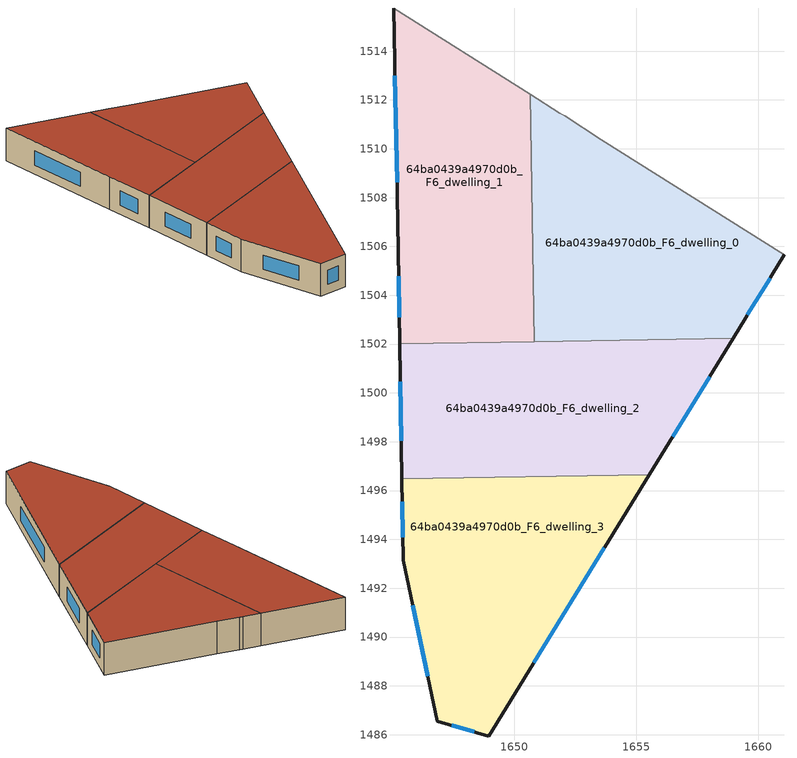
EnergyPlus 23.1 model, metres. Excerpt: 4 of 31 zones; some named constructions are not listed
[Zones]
64ba0439a4970d0b_F6_dwelling_0
 floor to 64ba0439a4970d0b_F5_dwelling_0 (EU_floor_Construction): 1661.06,1505.66 1658.96,1502.24 1650.82,1502.11 1650.65,1512.23 1651.86,1511.46 1652.06,1511.36 1653.56,1510.36 z18
 wall outside (EU_wall_Construction): 1658.96,1502.24 1661.06,1505.66 z18:21
 wall adiabatic (EU_wall_Construction): 1661.06,1505.66 1653.56,1510.36 1652.06,1511.36 1651.86,1511.46 1650.65,1512.23 z18:21
 wall to 64ba0439a4970d0b_F6_dwelling_1 (EU_wall_Construction): 1650.65,1512.23 1650.82,1502.11 z18:21
 wall to 64ba0439a4970d0b_F6_dwelling_2 (EU_wall_Construction): 1650.82,1502.11 1658.96,1502.24 z18:21
 window (EU_Window_Construction): 1659.55,1503.2 1660.48,1504.7 z18.84:20.16
 roof outside (EU_roof_Construction): 1658.96,1502.24 1661.06,1505.66 1653.56,1510.36 1652.06,1511.36 1651.86,1511.46 1650.65,1512.23 1650.82,1502.11 z21
64ba0439a4970d0b_F6_dwelling_1
 floor to 64ba0439a4970d0b_F5_dwelling_1 (EU_floor_Construction): 1650.65,1512.23 1650.82,1502.11 1645.31,1502.02 1645.25,1505.86 1645.06,1515.77 z18
 wall outside (EU_wall_Construction): 1645.06,1515.77 1645.25,1505.86 1645.31,1502.02 z18:21
 wall adiabatic (EU_wall_Construction): 1650.65,1512.23 1645.06,1515.77 z18:21
 wall to 64ba0439a4970d0b_F6_dwelling_2 (EU_wall_Construction): 1645.31,1502.02 1650.82,1502.11 z18:21
 window (EU_Window_Construction): 1645.11,1512.99 1645.2,1508.64 / 1645.27,1504.78 1645.3,1503.09 z18.84:20.16
 roof outside (EU_roof_Construction): 1650.82,1502.11 1650.65,1512.23 1645.06,1515.77 1645.25,1505.86 1645.31,1502.02 z21
64ba0439a4970d0b_F6_dwelling_2
 floor to 64ba0439a4970d0b_F5_dwelling_2 (EU_floor_Construction): 1658.96,1502.24 1655.53,1496.65 1645.4,1496.48 1645.31,1502.02 z18
 wall outside (EU_wall_Construction): 1645.31,1502.02 1645.4,1496.48 / 1655.53,1496.65 1658.96,1502.24 z18:21
 wall to 64ba0439a4970d0b_F6_dwelling_3 (EU_wall_Construction): 1645.4,1496.48 1655.53,1496.65 z18:21
 window (EU_Window_Construction): 1645.34,1500.47 1645.37,1498.03 / 1656.49,1498.21 1658,1500.67 z18.84:20.16
 roof outside (EU_roof_Construction): 1655.53,1496.65 1658.96,1502.24 1645.31,1502.02 1645.4,1496.48 z21
64ba0439a4970d0b_F6_dwelling_3
 floor to 64ba0439a4970d0b_F5_dwelling_3 (EU_floor_Construction): 1655.53,1496.65 1648.95,1485.95 1646.85,1486.55 1645.45,1493.15 1645.4,1496.48 z18
 wall outside (EU_wall_Construction): 1645.4,1496.48 1645.45,1493.15 1646.85,1486.55 1648.95,1485.95 1655.53,1496.65 z18:21
 window (EU_Window_Construction): 1650.79,1488.94 1653.68,1493.65 / 1647.44,1486.38 1648.36,1486.11 / 1645.84,1491.3 1646.46,1488.4 / 1645.41,1495.55 1645.43,1494.09 z18.84:20.16
 roof outside (EU_roof_Construction): 1648.95,1485.95 1655.53,1496.65 1645.4,1496.48 1645.45,1493.15 1646.85,1486.55 z21
[HVACTEMPLATE:THERMOSTAT] Constant Heating Setpoint=20; Constant Cooling Setpoint=50
EU_HeatOnly_64ba0439a4970d0b_F0_dwelling_0; EU_HeatOnly_64ba0439a4970d0b_F0_dwelling_1; EU_HeatOnly_64ba0439a4970d0b_F0_dwelling_2; EU_HeatOnly_64ba0439a4970d0b_F0_dwelling_3; EU_HeatOnly_64ba0439a4970d0b_F0_dwelling_4; EU_HeatOnly_64ba0439a4970d0b_F1_dwelling_0; EU_HeatOnly_64ba0439a4970d0b_F1_dwelling_1; EU_HeatOnly_64ba0439a4970d0b_F1_dwelling_2; EU_HeatOnly_64ba0439a4970d0b_F1_dwelling_3; EU_HeatOnly_64ba0439a4970d0b_F1_dwelling_4; EU_HeatOnly_64ba0439a4970d0b_F2_dwelling_0; EU_HeatOnly_64ba0439a4970d0b_F2_dwelling_1; EU_HeatOnly_64ba0439a4970d0b_F2_dwelling_2; EU_HeatOnly_64ba0439a4970d0b_F2_dwelling_3; EU_HeatOnly_64ba0439a4970d0b_F2_dwelling_4; EU_HeatOnly_64ba0439a4970d0b_F3_dwelling_0; EU_HeatOnly_64ba0439a4970d0b_F3_dwelling_1; EU_HeatOnly_64ba0439a4970d0b_F3_dwelling_2; EU_HeatOnly_64ba0439a4970d0b_F3_dwelling_3; EU_HeatOnly_64ba0439a4970d0b_F4_dwelling_0; EU_HeatOnly_64ba0439a4970d0b_F4_dwelling_1; EU_HeatOnly_64ba0439a4970d0b_F4_dwelling_2; EU_HeatOnly_64ba0439a4970d0b_F4_dwelling_3; EU_HeatOnly_64ba0439a4970d0b_F5_dwelling_0; EU_HeatOnly_64ba0439a4970d0b_F5_dwelling_1; EU_HeatOnly_64ba0439a4970d0b_F5_dwelling_2; EU_HeatOnly_64ba0439a4970d0b_F5_dwelling_3; EU_HeatOnly_64ba0439a4970d0b_F6_dwelling_0; EU_HeatOnly_64ba0439a4970d0b_F6_dwelling_1; EU_HeatOnly_64ba0439a4970d0b_F6_dwelling_2; EU_HeatOnly_64ba0439a4970d0b_F6_dwelling_3
[SCHEDULE:CONSTANT]
Name | Hourly Value
EU_AlwaysOn | 1
EU_CoolingOff | 0
[SCHEDULE:FILE] Column Number=1; Rows to Skip at Top=0; Number of Hours of Data=8760; Column Separator=Comma; Interpolate to Timestep=No; Minutes per Item=60; Adjust Schedule for Daylight Savings=Yes
Name | File
EU_Step8_GainSchedule_64ba0439a4970d0b_F0_dwelling_4_f000 | ../../schedules/64ba0439a4970d0b/64ba0439a4970d0b_F0_dwelling_4_f000_gain.csv
EU_Step8_GainSchedule_64ba0439a4970d0b_F1_dwelling_0_f000 | ../../schedules/64ba0439a4970d0b/64ba0439a4970d0b_F1_dwelling_0_f000_gain.csv
EU_Step8_GainSchedule_64ba0439a4970d0b_F1_dwelling_1_f000 | ../../schedules/64ba0439a4970d0b/64ba0439a4970d0b_F1_dwelling_1_f000_gain.csv
EU_Step8_GainSchedule_64ba0439a4970d0b_F1_dwelling_2_f000 | ../../schedules/64ba0439a4970d0b/64ba0439a4970d0b_F1_dwelling_2_f000_gain.csv
EU_Step8_GainSchedule_64ba0439a4970d0b_F1_dwelling_3_f000 | ../../schedules/64ba0439a4970d0b/64ba0439a4970d0b_F1_dwelling_3_f000_gain.csv
EU_Step8_GainSchedule_64ba0439a4970d0b_F1_dwelling_4_f000 | ../../schedules/64ba0439a4970d0b/64ba0439a4970d0b_F1_dwelling_4_f000_gain.csv
EU_Step8_GainSchedule_64ba0439a4970d0b_F2_dwelling_0_f000 | ../../schedules/64ba0439a4970d0b/64ba0439a4970d0b_F2_dwelling_0_f000_gain.csv
EU_Step8_GainSchedule_64ba0439a4970d0b_F2_dwelling_1_f000 | ../../schedules/64ba0439a4970d0b/64ba0439a4970d0b_F2_dwelling_1_f000_gain.csv
EU_Step8_GainSchedule_64ba0439a4970d0b_F2_dwelling_2_f000 | ../../schedules/64ba0439a4970d0b/64ba0439a4970d0b_F2_dwelling_2_f000_gain.csv
EU_Step8_GainSchedule_64ba0439a4970d0b_F2_dwelling_3_f000 | ../../schedules/64ba0439a4970d0b/64ba0439a4970d0b_F2_dwelling_3_f000_gain.csv
EU_Step8_GainSchedule_64ba0439a4970d0b_F2_dwelling_4_f000 | ../../schedules/64ba0439a4970d0b/64ba0439a4970d0b_F2_dwelling_4_f000_gain.csv
EU_Step8_GainSchedule_64ba0439a4970d0b_F3_dwelling_0_f000 | ../../schedules/64ba0439a4970d0b/64ba0439a4970d0b_F3_dwelling_0_f000_gain.csv
EU_Step8_GainSchedule_64ba0439a4970d0b_F3_dwelling_1_f000 | ../../schedules/64ba0439a4970d0b/64ba0439a4970d0b_F3_dwelling_1_f000_gain.csv
EU_Step8_GainSchedule_64ba0439a4970d0b_F3_dwelling_2_f000 | ../../schedules/64ba0439a4970d0b/64ba0439a4970d0b_F3_dwelling_2_f000_gain.csv
EU_Step8_GainSchedule_64ba0439a4970d0b_F3_dwelling_3_f000 | ../../schedules/64ba0439a4970d0b/64ba0439a4970d0b_F3_dwelling_3_f000_gain.csv
EU_Step8_GainSchedule_64ba0439a4970d0b_F4_dwelling_0_f000 | ../../schedules/64ba0439a4970d0b/64ba0439a4970d0b_F4_dwelling_0_f000_gain.csv
EU_Step8_GainSchedule_64ba0439a4970d0b_F4_dwelling_1_f000 | ../../schedules/64ba0439a4970d0b/64ba0439a4970d0b_F4_dwelling_1_f000_gain.csv
EU_Step8_GainSchedule_64ba0439a4970d0b_F4_dwelling_2_f000 | ../../schedules/64ba0439a4970d0b/64ba0439a4970d0b_F4_dwelling_2_f000_gain.csv
EU_Step8_GainSchedule_64ba0439a4970d0b_F4_dwelling_3_f000 | ../../schedules/64ba0439a4970d0b/64ba0439a4970d0b_F4_dwelling_3_f000_gain.csv
EU_Step8_GainSchedule_64ba0439a4970d0b_F5_dwelling_0_f000 | ../../schedules/64ba0439a4970d0b/64ba0439a4970d0b_F5_dwelling_0_f000_gain.csv
EU_Step8_GainSchedule_64ba0439a4970d0b_F5_dwelling_1_f000 | ../../schedules/64ba0439a4970d0b/64ba0439a4970d0b_F5_dwelling_1_f000_gain.csv
EU_Step8_GainSchedule_64ba0439a4970d0b_F5_dwelling_2_f000 | ../../schedules/64ba0439a4970d0b/64ba0439a4970d0b_F5_dwelling_2_f000_gain.csv
EU_Step8_GainSchedule_64ba0439a4970d0b_F5_dwelling_3_f000 | ../../schedules/64ba0439a4970d0b/64ba0439a4970d0b_F5_dwelling_3_f000_gain.csv
EU_Step8_GainSchedule_64ba0439a4970d0b_F6_dwelling_0_f000 | ../../schedules/64ba0439a4970d0b/64ba0439a4970d0b_F6_dwelling_0_f000_gain.csv
EU_Step8_GainSchedule_64ba0439a4970d0b_F6_dwelling_1_f000 | ../../schedules/64ba0439a4970d0b/64ba0439a4970d0b_F6_dwelling_1_f000_gain.csv
EU_Step8_GainSchedule_64ba0439a4970d0b_F6_dwelling_2_f000 | ../../schedules/64ba0439a4970d0b/64ba0439a4970d0b_F6_dwelling_2_f000_gain.csv
EU_Step8_GainSchedule_64ba0439a4970d0b_F6_dwelling_3_f000 | ../../schedules/64ba0439a4970d0b/64ba0439a4970d0b_F6_dwelling_3_f000_gain.csv
